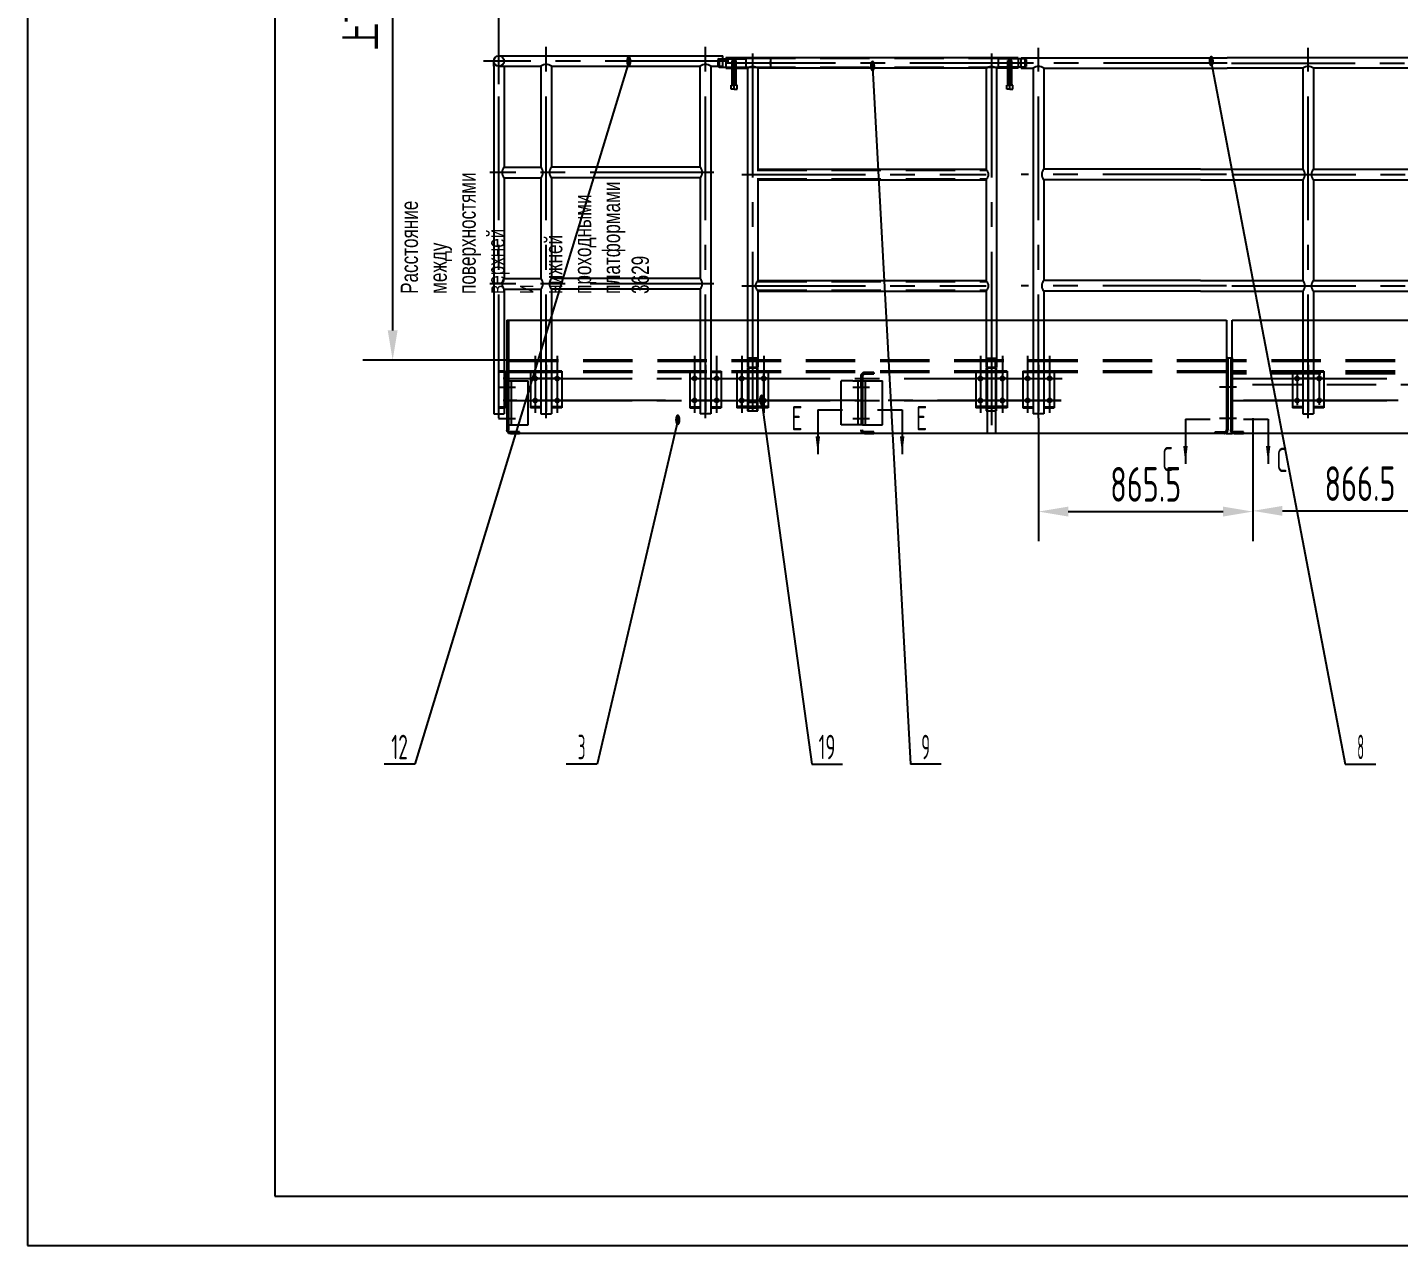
# Model space of a CAD drawing. Header units: millimetres. Extents: x 0 to 16800, y 0 to 11880.
# Drawn here: x 0 to 5542, y 0 to 4920 of the extents above; entities that cross this region are included whole.
import ezdxf
from ezdxf.enums import TextEntityAlignment as Align

# ---------------------------------------------------------------- set-up
doc = ezdxf.new("R2010")
doc.units = ezdxf.units.MM
doc.header["$LTSCALE"] = 400
doc.linetypes.add('F', pattern=[0.75, 0.5, -0.25])
doc.linetypes.add('G', pattern=[2, 1.25, -0.25, 0.25, -0.25])
for name, color, linetype in [('01', 7, 'Continuous'), ('02', 1, 'Continuous'), ('04', 2, 'F'), ('05', 4, 'G'), ('08', 1, 'Continuous'), ('11', 3, 'Continuous')]:
    doc.layers.add(name, color=color, linetype=linetype)
doc.styles.get("Standard").update_dxf_attribs({"font": 'isocp', "width": 0.707, "bigfont": 'intecad.shx'})
doc.dimstyles.new('INTE', dxfattribs={"dimscale": 40, "dimtxt": 3.5, "dimasz": 3, "dimexe": 3, "dimexo": 0, "dimgap": 1, "dimtad": 1, "dimdec": 3, "dimdsep": 46, "dimtxsty": 'Standard', "dimcen": 0, "dimclrd": 1, "dimclre": 1, "dimclrt": 3, "dimaunit": 1, "dimadec": 0, "dimazin": 0, "dimtfac": 1, "dimtmove": 0, "dimatfit": 0, "dimfxl": 0, "dimarcsym": 0})

# ---------------------------------------------------------------- blocks, each defined once
blk = doc.blocks.new('A$C3F0A0935')
at = {"layer": '01', "color": 7, "linetype": 'Continuous'}
for p, q in [((0, 0), (0, 172)), ((0, 172), (42.3, 172)), ((42.3, 172), (42.3, 0)), ((42.3, 0), (0, 0))]:
    blk.add_line(p, q, dxfattribs=at)
at = {"layer": '04'}
for p, q in [((3.2, 0), (3.2, 172)), ((39, 172), (39, 0))]:
    blk.add_line(p, q, dxfattribs=at)
blk = doc.blocks.new('A$C7D0E6285')
at = {"ltscale": 0.75}
for p, q in [((0, 162.9), (0, 13.9)), ((0, 162.9), (42.3, 162.9)), ((0, 157.9), (42.3, 157.9)), ((22, 157.9), (22, 162.9)), ((41.5, 162.9), (41.5, 157.9)), ((84.6, 162.9), (127, 162.9)), ((84.6, 157.9), (127, 157.9)), ((85.5, 162.9), (85.5, 157.9)), ((105, 157.9), (105, 162.9)), ((127, 162.9), (127, 13.9)), ((0, 18.9), (42.3, 18.9)), ((0, 13.9), (42.3, 13.9)), ((22, 13.9), (22, 18.9)), ((41.5, 18.9), (41.5, 13.9)), ((84.6, 18.9), (127, 18.9)), ((84.6, 13.9), (127, 13.9)), ((85.5, 18.9), (85.5, 13.9)), ((105, 13.9), (105, 18.9))]:
    blk.add_line(p, q, dxfattribs=at)
for centre in [(19, 132.9), (108, 132.9), (19, 43.9), (108, 43.9)]:
    blk.add_circle(centre, 8, dxfattribs=at)
at = {"layer": '04'}
for p, q in [((42.3, 162.9), (84.6, 162.9)), ((84.6, 157.9), (42.3, 157.9)), ((42.3, 18.9), (84.6, 18.9)), ((84.6, 13.9), (42.3, 13.9))]:
    blk.add_line(p, q, dxfattribs=at)
at = {"layer": '05', "color": 4, "linetype": 'G', "ltscale": 0.75}
for p, q in [((63.5, 174.8), (63.5, 0)), ((3.1, 132.9), (120.8, 132.9)), ((19, 151.7), (19, 26.1)), ((108, 152.3), (108, 24.8)), ((3.4, 43.9), (119.5, 43.9))]:
    blk.add_line(p, q, dxfattribs=at)
at = {"layer": '04'}
blk.add_blockref('A$C3F0A0935', (42.3, 1.9), dxfattribs=at)
blk = doc.blocks.new('*D104')
at = {"layer": '08', "color": 1, "lineweight": -2}
for p, q in [((1905.6, 4691.3), (1905.6, 8640.2)), ((5122.8, 8177.6), (5122.8, 8640.2)), ((5002.8, 8520.2), (2025.6, 8520.2))]:
    blk.add_line(p, q, dxfattribs=at)
at = {"layer": '08', "color": 1}
for points in [[(2025.6, 8540.2), (2025.6, 8500.2), (1905.6, 8520.2)], [(5002.8, 8540.2), (5002.8, 8500.2), (5122.8, 8520.2)]]:
    blk.add_solid(points, dxfattribs=at)
at = {"layer": 'Defpoints', "color": 0}
for p in [(1905.6, 8520.2), (5122.8, 8177.6), (1905.6, 4691.3)]:
    blk.add_point(p, dxfattribs=at)
at = {"layer": '08', "color": 3, "insert": (3514.2, 8630.2), "char_height": 140, "attachment_point": 5}
blk.add_mtext('3217.2', dxfattribs=at)
blk = doc.blocks.new('*D105')
at = {"layer": '08', "color": 1, "lineweight": -2}
for p, q in [((5185.4, 7205.5), (1356.2, 7205.5)), ((1476.2, 3696.5), (1476.2, 7085.5)), ((1955.4, 3576.5), (1356.2, 3576.5))]:
    blk.add_line(p, q, dxfattribs=at)
at = {"layer": '08', "color": 1}
for points in [[(1456.2, 7085.5), (1496.2, 7085.5), (1476.2, 7205.5)], [(1456.2, 3696.5), (1496.2, 3696.5), (1476.2, 3576.5)]]:
    blk.add_solid(points, dxfattribs=at)
at = {"layer": 'Defpoints', "color": 0}
for p in [(1476.2, 7205.5), (5185.4, 7205.5), (1955.4, 3576.5)]:
    blk.add_point(p, dxfattribs=at)
at = {"layer": '08', "color": 3, "insert": (1354.5, 5391), "char_height": 140, "attachment_point": 5, "rotation": 90}
blk.add_mtext('上下走台表面距离3629', dxfattribs=at)
blk = doc.blocks.new('A$C3DA2061B')
for p, q in [((35.4, 1530.2), (30.4, 1527.3)), ((35.4, 1496.7), (30.4, 1499.6)), ((35.4, 1530.2), (62.4, 1530.2)), ((35.4, 1496.7), (62.4, 1496.7)), ((62.4, 1534.6), (1243.4, 1534.6)), ((1270.4, 1530.2), (1243.4, 1530.2)), ((1270.4, 1496.7), (1243.4, 1496.7)), ((1270.4, 1530.2), (1275.4, 1527.3)), ((1270.4, 1496.7), (1275.4, 1499.6)), ((62.4, 1492.3), (149.3, 1492.3)), ((191.6, 1492.3), (1114.3, 1492.3)), ((1243.4, 1492.3), (1156.6, 1492.3)), ((1156.6, 1492.3), (1243.4, 1492.3)), ((1114.3, 1084.6), (191.6, 1084.6)), ((1114.3, 1042.3), (191.6, 1042.3)), ((1114.3, 634.6), (191.6, 634.6)), ((1114.3, 592.3), (191.6, 592.3)), ((153.7, 283.5), (153.7, 16.5)), ((187.2, 283.5), (187.2, 16.5)), ((1118.7, 283.5), (1118.7, 143.5)), ((1152.2, 283.5), (1152.2, 143.5)), ((1152.2, 143.5), (1118.7, 143.5)), ((153.7, 16.5), (187.2, 16.5))]:
    blk.add_line(p, q)
blk.add_circle((1063.4, 1513.5), 3)
for centre, start, end in [((170.4, 1469), 47.8524, 132.1476), ((1135.4, 1469), 47.8524, 132.1476), ((214.9, 1063.5), 137.8524, 222.1476), ((214.9, 613.5), 137.8524, 222.1476), ((1090.9, 613.5), 317.8524, 42.1476)]:
    blk.add_arc(centre, 31.5, start, end)
at = {"layer": '01', "color": 7, "linetype": 'Continuous'}
for p, q in [((30.4, 1527.3), (30.4, 1499.6)), ((35.4, 1530.2), (35.4, 1496.7)), ((62.4, 1534.6), (62.4, 1492.3)), ((1063.4, 1534.6), (1063.4, 1492.3)), ((1063.4, 1534.6), (1063.4, 1492.3)), ((1243.4, 1534.6), (1243.4, 1492.3)), ((1270.4, 1530.2), (1270.4, 1496.7)), ((1275.4, 1527.3), (1275.4, 1499.6)), ((87.4, 1495.6), (87.4, 1492.3)), ((132.4, 1495.6), (132.4, 1492.3)), ((1173.4, 1495.6), (1173.4, 1492.3)), ((1218.4, 1495.6), (1218.4, 1492.3))]:
    blk.add_line(p, q, dxfattribs=at)
at = {"layer": '01'}
for p, q in [((87.4, 1424.3), (87.4, 1496.7)), ((103.4, 1424.3), (103.4, 1496.7)), ((1202.4, 1424.3), (1202.4, 1496.7)), ((1218.4, 1424.3), (1218.4, 1496.7)), ((87.4, 1480.3), (95.4, 1480.3)), ((103.4, 1480.3), (95.4, 1480.3)), ((149.3, 1492.3), (149.3, 283.5)), ((191.6, 1492.3), (191.6, 1084.6)), ((1114.3, 1492.3), (1114.3, 1084.6)), ((1156.6, 1492.3), (1156.6, 283.5)), ((1202.4, 1480.3), (1210.4, 1480.3)), ((1218.4, 1480.3), (1210.4, 1480.3)), ((83.4, 1408.3), (83.4, 1424.3)), ((83.4, 1424.3), (95.4, 1424.3)), ((95.4, 1408.3), (83.4, 1408.3)), ((107.4, 1424.3), (95.4, 1424.3)), ((95.4, 1408.3), (107.4, 1408.3)), ((107.4, 1408.3), (107.4, 1424.3)), ((1198.4, 1408.3), (1198.4, 1424.3)), ((1198.4, 1424.3), (1210.4, 1424.3)), ((1210.4, 1408.3), (1198.4, 1408.3)), ((1222.4, 1424.3), (1210.4, 1424.3)), ((1210.4, 1408.3), (1222.4, 1408.3)), ((1222.4, 1408.3), (1222.4, 1424.3)), ((191.6, 1042.3), (191.6, 634.6)), ((1114.3, 1042.3), (1114.3, 634.6)), ((191.6, 592.3), (191.6, 283.5)), ((1114.3, 592.3), (1114.3, 283.5)), ((149.3, 283.5), (191.6, 283.5)), ((191.6, 283.5), (149.3, 283.5)), ((1114.3, 283.5), (1156.6, 283.5))]:
    blk.add_line(p, q, dxfattribs=at)
at = {"layer": '02'}
for p, q in [((89, 1480.3), (89, 1496.7)), ((101.8, 1480.3), (101.8, 1496.7)), ((1204, 1480.3), (1204, 1496.7)), ((1216.8, 1480.3), (1216.8, 1496.7))]:
    blk.add_line(p, q, dxfattribs=at)
at = {"layer": '04', "color": 2, "linetype": 'F'}
for p, q in [((62.4, 1531.4), (1243.4, 1531.4)), ((62.4, 1530.2), (142.4, 1530.2)), ((62.4, 1496.7), (142.4, 1496.7)), ((87.4, 1496.7), (87.4, 1524.3)), ((87.4, 1524.3), (95.4, 1524.3)), ((103.4, 1524.3), (95.4, 1524.3)), ((103.4, 1496.7), (103.4, 1524.3)), ((142.4, 1530.2), (142.4, 1496.7)), ((1243.4, 1530.2), (1163.4, 1530.2)), ((1163.4, 1530.2), (1163.4, 1496.7)), ((1243.4, 1496.7), (1163.4, 1496.7)), ((1202.4, 1496.7), (1202.4, 1524.3)), ((1202.4, 1524.3), (1210.4, 1524.3)), ((1218.4, 1524.3), (1210.4, 1524.3)), ((1218.4, 1496.7), (1218.4, 1524.3)), ((62.4, 1495.6), (1243.4, 1495.6)), ((1116.8, 1081.4), (189, 1081.4)), ((1116.8, 1045.6), (189, 1045.6)), ((1116.8, 631.4), (189, 631.4)), ((1116.8, 595.6), (189, 595.6)), ((153.7, 283.5), (153.7, 321.5)), ((187.2, 321.5), (153.7, 321.5)), ((187.2, 283.5), (187.2, 321.5)), ((1118.7, 321.5), (1152.2, 321.5)), ((1118.7, 283.5), (1118.7, 321.5)), ((1152.2, 283.5), (1152.2, 321.5))]:
    blk.add_line(p, q, dxfattribs=at)
at = {"layer": '05', "color": 4, "linetype": 'G'}
for p, q in [((0, 1513.5), (1243.4, 1513.5)), ((170.4, 1551.4), (170.4, 0)), ((1135.4, 1551.4), (1135.4, 127)), ((1243.4, 1534.6), (1243.4, 1492.3)), ((1179.4, 1063.5), (191.6, 1063.5)), ((1179.4, 613.5), (191.6, 613.5))]:
    blk.add_line(p, q, dxfattribs=at)
at = {"layer": '05'}
for p, q in [((95.4, 1405.1), (95.4, 1527.2)), ((1210.4, 1405.1), (1210.4, 1527.2))]:
    blk.add_line(p, q, dxfattribs=at)
blk = doc.blocks.new('A$C0BAB5668')
for p, q in [((22, 149), (0, 149)), ((0, 149), (0, 144)), ((22, 144), (0, 144)), ((28, 11), (28, 138)), ((33, 11), (33, 138)), ((0, 5), (22, 5)), ((0, 5), (0, 0)), ((0, 0), (22, 0))]:
    blk.add_line(p, q)
for centre, radius, start, end in [((22, 138), 11, 0, 90), ((22, 138), 6, 0, 90), ((22, 11), 11, 270, 0), ((22, 11), 6, 270, 0)]:
    blk.add_arc(centre, radius, start, end)
at = {"layer": '05', "color": 4, "linetype": 'G'}
for p, q in [((39.6, 119), (17.7, 119)), ((40.1, 30), (17.7, 30))]:
    blk.add_line(p, q, dxfattribs=at)
blk = doc.blocks.new('3821-9')
for p, q in [((3405.2, 1123.6), (3405.2, 974.6)), ((3405.2, 1123.6), (3447.5, 1123.6)), ((3405.2, 1118.6), (3447.5, 1118.6)), ((3427.2, 1118.6), (3427.2, 1123.6)), ((3446.7, 1123.6), (3446.7, 1118.6)), ((3489.8, 1123.6), (3532.2, 1123.6)), ((3489.8, 1118.6), (3532.2, 1118.6)), ((3490.7, 1123.6), (3490.7, 1118.6)), ((3510.2, 1118.6), (3510.2, 1123.6)), ((3532.2, 1123.6), (3532.2, 974.6)), ((3405.2, 979.6), (3447.5, 979.6)), ((3405.2, 974.6), (3447.5, 974.6)), ((3427.2, 974.6), (3427.2, 979.6)), ((3446.7, 979.6), (3446.7, 974.6)), ((3489.8, 979.6), (3532.2, 979.6)), ((3489.8, 974.6), (3532.2, 974.6)), ((3490.7, 979.6), (3490.7, 974.6)), ((3510.2, 974.6), (3510.2, 979.6))]:
    blk.add_line(p, q)
for centre in [(3424.2, 1093.6), (3513.2, 1093.6), (3424.2, 1004.6), (3513.2, 1004.6)]:
    blk.add_circle(centre, 8)
at = {"layer": '05', "color": 4, "linetype": 'G'}
for p, q in [((3424.2, 1112.4), (3424.2, 986.8)), ((3468.7, 1148.1), (3468.7, 960.7)), ((3513.2, 1113.1), (3513.2, 985.5)), ((3408.3, 1093.6), (3526, 1093.6)), ((3408.6, 1004.6), (3524.6, 1004.6))]:
    blk.add_line(p, q, dxfattribs=at)
blk = doc.blocks.new('A$C0B5E0593')
blk.add_line((41.4, 1421.6), (41.4, 1442.7))
at = {"layer": '01', "color": 7, "linetype": 'Continuous'}
for p, q in [((62.6, 1463.9), (967.4, 1463.9)), ((967.4, 1421.6), (967.4, 1463.9)), ((41.4, 1421.6), (41.4, 17.9)), ((62.6, 1421.6), (232.3, 1421.6)), ((83.7, 1421.6), (83.7, 1013.9)), ((232.3, 1421.6), (232.3, 1013.9)), ((274.6, 1421.6), (274.6, 1013.9)), ((274.6, 1421.6), (876.3, 1421.6)), ((876.3, 1013.9), (876.3, 1421.6)), ((918.6, 1421.6), (918.6, 17.9)), ((918.6, 1421.6), (918.6, 1013.9)), ((918.6, 1421.6), (967.4, 1421.6)), ((83.7, 1013.9), (232.3, 1013.9)), ((876.3, 1013.9), (274.6, 1013.9)), ((83.7, 971.6), (83.7, 563.9)), ((83.7, 971.6), (232.3, 971.6)), ((232.3, 971.6), (232.3, 563.9)), ((274.6, 971.6), (274.6, 563.9)), ((876.3, 971.6), (274.6, 971.6)), ((876.3, 971.6), (876.3, 563.9)), ((918.6, 971.6), (918.6, 17.9)), ((83.7, 563.9), (232.3, 563.9)), ((876.3, 563.9), (274.6, 563.9)), ((83.7, 521.6), (83.7, 190.7)), ((83.7, 521.6), (232.3, 521.6)), ((232.3, 521.6), (232.3, 17.9)), ((274.6, 521.6), (274.6, 17.9)), ((876.3, 521.6), (274.6, 521.6)), ((876.3, 521.6), (876.3, 17.9)), ((83.7, 185.7), (83.7, 46.7)), ((41.4, 17.9), (83.7, 17.9)), ((83.7, 41.7), (83.7, 17.9)), ((232.3, 17.9), (274.6, 17.9)), ((918.6, 17.9), (876.3, 17.9))]:
    blk.add_line(p, q, dxfattribs=at)
blk.add_circle((62.6, 1442.7), 21.2, dxfattribs=at)
for centre, start, end in [((253.4, 1398.2), 47.8524, 132.1476), ((897.4, 1398.2), 47.8524, 132.1476), ((107.1, 992.7), 137.8524, 222.1476), ((208.9, 992.7), 317.8524, 42.1476), ((297.9, 992.7), 137.8524, 222.1476), ((852.9, 992.7), 317.8524, 42.1476), ((107.1, 542.7), 137.8524, 222.1476), ((208.9, 542.7), 317.8524, 42.1476), ((297.9, 542.7), 137.8524, 222.1476), ((852.9, 542.7), 317.8524, 42.1476)]:
    blk.add_arc(centre, 31.5, start, end, dxfattribs=at)
at = {"layer": '05', "color": 4, "linetype": 'G'}
for p, q in [((62.6, 0), (62.6, 1503.5)), ((253.4, 0), (253.4, 1503.5)), ((897.4, 0), (897.4, 1503.5)), ((991.9, 1442.7), (0, 1442.7)), ((930.8, 992.7), (25.6, 992.7)), ((930.8, 542.7), (25.6, 542.7))]:
    blk.add_line(p, q, dxfattribs=at)
for name, p in [('A$C0BAB5668', (61.6, 41.7)), ('3821-9', (-2571.3, -932.9))]:
    blk.add_blockref(name, p)
at = {"xscale": -1}
blk.add_blockref('3821-9', (3722.1, -932.9), dxfattribs=at)
blk = doc.blocks.new('*D130')
at = {"layer": '08', "color": 1, "lineweight": -2}
for p, q in [((4086.9, 3341.8), (4086.9, 2844.7)), ((4952.4, 3341.8), (4952.4, 2844.7)), ((4206.9, 2964.7), (4832.4, 2964.7))]:
    blk.add_line(p, q, dxfattribs=at)
at = {"layer": '08', "color": 1}
for points in [[(4206.9, 2984.7), (4206.9, 2944.7), (4086.9, 2964.7)], [(4832.4, 2984.7), (4832.4, 2944.7), (4952.4, 2964.7)]]:
    blk.add_solid(points, dxfattribs=at)
at = {"layer": 'Defpoints', "color": 0}
for p in [(4086.9, 3341.8), (4952.4, 3341.8), (4952.4, 2964.7)]:
    blk.add_point(p, dxfattribs=at)
at = {"layer": '08', "color": 3, "insert": (4519.7, 3074.7), "char_height": 140, "attachment_point": 5}
blk.add_mtext('865.5', dxfattribs=at)
blk = doc.blocks.new('*D131')
at = {"layer": '08', "color": 1, "lineweight": -2}
for p, q in [((5818.9, 3369.6), (5818.9, 2847.6)), ((4952.4, 3315), (4952.4, 2847.6)), ((5072.4, 2967.6), (5698.9, 2967.6))]:
    blk.add_line(p, q, dxfattribs=at)
at = {"layer": '08', "color": 1}
for points in [[(5072.4, 2987.6), (5072.4, 2947.6), (4952.4, 2967.6)], [(5698.9, 2987.6), (5698.9, 2947.6), (5818.9, 2967.6)]]:
    blk.add_solid(points, dxfattribs=at)
at = {"layer": 'Defpoints', "color": 0}
for p in [(5818.9, 3369.6), (4952.4, 3315), (5818.9, 2967.6)]:
    blk.add_point(p, dxfattribs=at)
at = {"layer": '08', "color": 3, "insert": (5385.7, 3077.6), "char_height": 140, "attachment_point": 5}
blk.add_mtext('866.5', dxfattribs=at)
blk = doc.blocks.new('adfzv123456')
for p, q in [((-4166.2, 3799), (-5359.7, 3799)), ((-2532.2, 3798.8), (-2532.2, 3795.8)), ((-2532.2, 3798.8), (-2529.2, 3795.8)), ((-2532.2, 3795.8), (-2529.2, 3795.8)), ((-5260.3, 3756.7), (-5450.8, 3756.7)), ((-5408.5, 3756.7), (-5260.3, 3756.7)), ((-4812.3, 3756.7), (-5260.3, 3756.7)), ((-4295.3, 3756.7), (-4770, 3756.7)), ((-2532.2, 3759.8), (-2529.2, 3759.8)), ((-2532.2, 3756.8), (-2529.2, 3759.8)), ((-6316.3, 3349), (-6126.8, 3349)), ((-5450.8, 3349), (-5260.3, 3349)), ((-5260.3, 3349), (-4812.3, 3349)), ((-4770, 3349), (-4295.3, 3349)), ((-4301.2, 3349), (-4104.3, 3349)), ((-6316.3, 3306.7), (-6126.8, 3306.7)), ((-5450.8, 3306.7), (-5260.3, 3306.7)), ((-5260.3, 3306.7), (-4812.3, 3306.7)), ((-4770, 3306.7), (-4295.3, 3306.7)), ((-4295.3, 3306.7), (-4104.3, 3306.7)), ((-6316.3, 2899), (-6126.8, 2899)), ((-5450.8, 2899), (-5260.3, 2899)), ((-5260.3, 2899), (-4812.3, 2899)), ((-4770, 2899), (-4295.3, 2899)), ((-4295.3, 2899), (-4104.3, 2899)), ((-6316.3, 2856.7), (-6126.8, 2856.7)), ((-5450.8, 2856.7), (-5260.3, 2856.7)), ((-5260.3, 2856.7), (-4812.3, 2856.7)), ((-4770, 2856.7), (-4295.3, 2856.7)), ((-4295.3, 2856.7), (-4104.3, 2856.7)), ((-4812.3, 2361), (-4770, 2361))]:
    blk.add_line(p, q)
for centre, start, end in [((-4791.2, 3733.3), 47.8524, 132.1476), ((-4746.7, 3327.8), 137.8524, 222.1476), ((-3745.7, 3327.8), 317.8524, 42.1476), ((-4746.7, 2877.8), 137.8524, 222.1476), ((-3745.7, 2877.8), 317.8524, 42.1476)]:
    blk.add_arc(centre, 31.5, start, end)
at = {"layer": '01', "color": 7, "linetype": 'Continuous'}
for p, q in [((-7041.2, 3799), (-6209.2, 3799)), ((-7041.2, 3756.7), (-7041.2, 3799)), ((-5359.7, 3799), (-6209.2, 3799)), ((-4166.2, 3799), (-2532.2, 3798.8)), ((-2532.2, 3756.7), (-2532.2, 3798.8)), ((-2529.2, 3759.8), (-2529.2, 3795.8)), ((-7041.2, 3756.7), (-6992.3, 3756.7)), ((-6992.3, 3756.7), (-6992.3, 2361)), ((-6950, 3756.7), (-6950, 3349)), ((-6950, 3756.7), (-6316.3, 3756.7)), ((-6316.3, 3756.7), (-6209.2, 3756.7)), ((-6084.5, 3756.7), (-6208.7, 3756.7)), ((-5902.3, 3756.7), (-6084.5, 3756.7)), ((-5902.3, 3756.7), (-5902.3, 3349)), ((-5860, 3756.7), (-5860, 3349)), ((-5450.8, 3756.7), (-5860, 3756.7)), ((-4295.3, 3756.7), (-4104.3, 3756.7)), ((-4104.3, 3756.7), (-3722.3, 3756.7)), ((-3722.3, 3756.7), (-3722.3, 3349)), ((-3680, 3756.7), (-3680, 3349)), ((-3680, 3756.7), (-2632.3, 3756.7)), ((-2632.3, 3756.7), (-2632.3, 3349)), ((-2590, 3756.7), (-2590, 2361)), ((-2590, 3756.7), (-2532.2, 3756.7)), ((-6316.3, 3349), (-6950, 3349)), ((-6126.8, 3349), (-5902.3, 3349)), ((-5860, 3349), (-5450.8, 3349)), ((-3722.3, 3349), (-4104.3, 3349)), ((-2632.3, 3349), (-3680, 3349)), ((-6950, 3306.7), (-6950, 2899)), ((-6316.3, 3306.7), (-6950, 3306.7)), ((-6126.8, 3306.7), (-5902.3, 3306.7)), ((-5902.3, 3306.7), (-5902.3, 2899)), ((-5860, 3306.7), (-5860, 2899)), ((-5860, 3306.7), (-5450.8, 3306.7)), ((-3722.3, 3306.7), (-4104.3, 3306.7)), ((-3722.3, 3306.7), (-3722.3, 2899)), ((-3680, 3306.7), (-3680, 2899)), ((-2632.3, 3306.7), (-3680, 3306.7)), ((-2632.3, 3306.7), (-2632.3, 2899)), ((-6316.3, 2899), (-6950, 2899)), ((-6126.8, 2899), (-5902.3, 2899)), ((-5860, 2899), (-5450.8, 2899)), ((-3722.3, 2899), (-4104.3, 2899)), ((-2632.3, 2899), (-3680, 2899)), ((-6950, 2856.7), (-6950, 2361)), ((-6316.3, 2856.7), (-6950, 2856.7)), ((-6126.8, 2856.7), (-5902.3, 2856.7)), ((-5902.3, 2856.7), (-5902.3, 2361)), ((-5860, 2856.7), (-5860, 2361)), ((-5860, 2856.7), (-5450.8, 2856.7)), ((-3722.3, 2856.7), (-4104.3, 2856.7)), ((-3722.3, 2856.7), (-3722.3, 2361)), ((-3680, 2856.7), (-3680, 2361)), ((-2632.3, 2856.7), (-3680, 2856.7)), ((-2632.3, 2856.7), (-2632.3, 2361)), ((-6950, 2361), (-6992.3, 2361)), ((-5902.3, 2361), (-5860, 2361)), ((-3680, 2361), (-3722.3, 2361)), ((-2590, 2361), (-2632.3, 2361))]:
    blk.add_line(p, q, dxfattribs=at)
at = {"layer": '01'}
for p, q in [((-4812.3, 3756.7), (-4812.3, 3349)), ((-4770, 3756.7), (-4770, 3349)), ((-4812.3, 3306.7), (-4812.3, 2899)), ((-4770, 3306.7), (-4770, 2899)), ((-4812.3, 2856.7), (-4812.3, 2361)), ((-4770, 2856.7), (-4770, 2361))]:
    blk.add_line(p, q, dxfattribs=at)
at = {"layer": '01', "color": 7, "linetype": 'Continuous'}
for centre, start, end in [((-6971.2, 3733.3), 47.8524, 132.1476), ((-5881.2, 3733.3), 47.8524, 132.1476), ((-3701.2, 3733.3), 47.8524, 132.1476), ((-2611.2, 3733.3), 47.8524, 132.1476), ((-6926.7, 3327.8), 137.8524, 222.1476), ((-5925.7, 3327.8), 317.8524, 42.1476), ((-5836.7, 3327.8), 137.8524, 222.1476), ((-4835.7, 3327.8), 317.8524, 42.1476), ((-3656.7, 3327.8), 137.8524, 222.1476), ((-2655.7, 3327.8), 317.8524, 42.1476), ((-6926.7, 2877.8), 137.8524, 222.1476), ((-5925.7, 2877.8), 317.8524, 42.1476), ((-5836.7, 2877.8), 137.8524, 222.1476), ((-4835.7, 2877.8), 317.8524, 42.1476), ((-3656.7, 2877.8), 137.8524, 222.1476), ((-2655.7, 2877.8), 317.8524, 42.1476)]:
    blk.add_arc(centre, 31.5, start, end, dxfattribs=at)
at = {"layer": '05', "color": 4, "linetype": 'G'}
for p, q in [((-6971.2, 2343.1), (-6971.2, 3838.6)), ((-5881.2, 2343.1), (-5881.2, 3838.6)), ((-3701.2, 2343.1), (-3701.2, 3838.6)), ((-2611.2, 2343.1), (-2611.2, 3838.6)), ((-6209.2, 3777.8), (-7064.2, 3777.8)), ((-6191.7, 3777.8), (-5336.6, 3777.8)), ((-4103.8, 3777.8), (-5347.2, 3777.8)), ((-4791.2, 3815.7), (-4791.2, 2338.2)), ((-2527.2, 3777.8), (-4153.2, 3777.8)), ((-6211.7, 3327.8), (-7041.2, 3327.8)), ((-6189.2, 3327.8), (-5359.7, 3327.8)), ((-5359.7, 3327.8), (-4295.3, 3327.8)), ((-2548.5, 3327.8), (-4247.4, 3327.8)), ((-6211.7, 2877.8), (-7041.2, 2877.8)), ((-6189.2, 2877.8), (-5359.7, 2877.8)), ((-5359.7, 2877.8), (-4295.3, 2877.8)), ((-2548.4, 2877.8), (-4255.1, 2877.8))]:
    blk.add_line(p, q, dxfattribs=at)
for p in [(-10439.9, 1410.2), (-7169.9, 1410.2), (-6079.9, 1410.2)]:
    blk.add_blockref('3821-9', p)
at = {"xscale": -1}
for p in [(-2412.5, 1410.2), (-1322.5, 1410.2)]:
    blk.add_blockref('3821-9', p, dxfattribs=at)
blk = doc.blocks.new('A$C06BA7ADF')
at = {"ltscale": 1.25}
for p, q in [((45, 457), (45, 14)), ((51, 457), (45, 457)), ((51, 457), (51, 14))]:
    blk.add_line(p, q, dxfattribs=at)
blk.add_arc((37, 14), 14, 304.8499, 0, dxfattribs=at)
at = {"layer": '04', "color": 2, "linetype": 'F', "ltscale": 1.25}
for p, q in [((51, 197.5), (45, 197.5)), ((51, 176.5), (45, 176.5)), ((51, 70.5), (45, 70.5)), ((0, 0), (0, 6)), ((0, 6), (37, 6)), ((37, 0), (0, 0)), ((51, 49.5), (45, 49.5))]:
    blk.add_line(p, q, dxfattribs=at)
for radius, end in [(8, 0), (14, 304.8499)]:
    blk.add_arc((37, 14), radius, 270, end, dxfattribs=at)
at = {"layer": '05', "color": 4, "linetype": 'G', "ltscale": 1.25}
for p, q in [((85.1, 187), (16.6, 187)), ((85.1, 60), (16.6, 60))]:
    blk.add_line(p, q, dxfattribs=at)
blk = doc.blocks.new('112')
at = {"ltscale": 1.25}
for p, q in [((3082.8, 1340.8), (3082.8, 1049.8)), ((3088.8, 1340.8), (3082.8, 1340.8)), ((3088.8, 1340.8), (3088.8, 1049.8))]:
    blk.add_line(p, q, dxfattribs=at)
blk.add_arc((3074.8, 1049.8), 14, 304.8499, 0, dxfattribs=at)
at = {"layer": '04', "color": 2, "linetype": 'F', "ltscale": 1.25}
for p, q in [((3088.8, 1233.3), (3082.8, 1233.3)), ((3088.8, 1212.3), (3082.8, 1212.3)), ((3088.8, 1106.3), (3082.8, 1106.3)), ((3088.8, 1085.3), (3082.8, 1085.3)), ((3037.8, 1035.8), (3037.8, 1041.8)), ((3037.8, 1041.8), (3074.8, 1041.8)), ((3074.8, 1035.8), (3037.8, 1035.8))]:
    blk.add_line(p, q, dxfattribs=at)
for radius, end in [(8, 0), (14, 304.8499)]:
    blk.add_arc((3074.8, 1049.8), radius, 270, end, dxfattribs=at)
blk = doc.blocks.new('A$C3BD31D53')
for p, q in [((37, 246), (0, 246)), ((37, 246), (0, 246)), ((0, 246), (0, 240)), ((0, 240), (37, 240)), ((45, 232), (45, 14)), ((51, 232), (51, 14)), ((0, 6), (37, 6)), ((0, 0), (0, 6)), ((37, 0), (0, 0))]:
    blk.add_line(p, q)
for centre, radius, start, end in [((37, 232), 14, 0, 90), ((37, 232), 8, 0, 90), ((37, 14), 8, 270, 0), ((37, 14), 14, 270, 0)]:
    blk.add_arc(centre, radius, start, end)
at = {"layer": '04', "color": 2, "linetype": 'F'}
for p, q in [((51, 197.5), (45, 197.5)), ((51, 176.5), (45, 176.5)), ((51, 70.5), (45, 70.5)), ((51, 49.5), (45, 49.5))]:
    blk.add_line(p, q, dxfattribs=at)
at = {"layer": '05', "color": 4, "linetype": 'G'}
for p, q in [((85.1, 187), (16.6, 187)), ((85.1, 60), (16.6, 60))]:
    blk.add_line(p, q, dxfattribs=at)
blk = doc.blocks.new('adsf897qe4561adf')
for p, q in [((-3981.1, 2649.7), (-1079.1, 2649.7)), ((-3981.1, 2192.7), (-3981.1, 2649.7)), ((-1079.1, 2649.7), (-1079.1, 2192.7)), ((-1079.1, 2192.7), (-3981.1, 2192.7))]:
    blk.add_line(p, q)
for centre in [(-3873.1, 2414.7), (-3784.1, 2414.7), (-3228.6, 2414.7), (-3139.6, 2414.7), (-3038.1, 2414.7), (-2949.1, 2414.7), (-2073.1, 2414.7), (-1984.1, 2414.7), (-1882.6, 2414.7), (-1793.6, 2414.7), (-3873.1, 2325.7), (-3784.1, 2325.7), (-3228.6, 2325.7), (-3139.6, 2325.7), (-3038.1, 2325.7), (-2949.1, 2325.7), (-2073.1, 2325.7), (-1984.1, 2325.7), (-1882.6, 2325.7), (-1793.6, 2325.7)]:
    blk.add_circle(centre, 8)
at = {"layer": '04', "color": 2, "linetype": 'F'}
for p, q in [((-1079.1, 2488.7), (-3981.1, 2488.7)), ((-1079.1, 2483.7), (-3981.1, 2483.7)), ((-1079.1, 2443.7), (-3981.1, 2443.7)), ((-1079.1, 2438.7), (-3981.1, 2438.7)), ((-2504.6, 2438.7), (-2541.6, 2438.7)), ((-2504.6, 2432.7), (-2504.6, 2438.7)), ((-3981.1, 2404.7), (-3901.1, 2404.7)), ((-3969.1, 2226.7), (-3969.1, 2404.7)), ((-3901.1, 2226.7), (-3901.1, 2404.7)), ((-2635.6, 2226.7), (-2635.6, 2404.7)), ((-2589.7, 2404.7), (-2635.6, 2404.7)), ((-2589.7, 2404.7), (-2555.6, 2404.7)), ((-2567.6, 2383.8), (-2567.6, 2404.7)), ((-2567.6, 2226.7), (-2567.6, 2383.8)), ((-2555.6, 2383.9), (-2555.6, 2424.7)), ((-2549.6, 2384.6), (-2549.6, 2424.7)), ((-2549.6, 2404.7), (-2469.6, 2404.7)), ((-2541.6, 2432.7), (-2504.6, 2432.7)), ((-2537.6, 2386.5), (-2537.6, 2404.7)), ((-2537.6, 2226.7), (-2537.6, 2386.5)), ((-2469.6, 2226.7), (-2469.6, 2404.7)), ((-3981.1, 2226.7), (-3901.1, 2226.7)), ((-2555.6, 2226.7), (-2635.6, 2226.7)), ((-2549.6, 2226.7), (-2469.6, 2226.7))]:
    blk.add_line(p, q, dxfattribs=at)
for radius in [14, 8]:
    blk.add_arc((-2541.6, 2424.7), radius, 90, 180, dxfattribs=at)
at = {"layer": '05', "color": 4, "linetype": 'G'}
for p, q in [((-3873.1, 2506.4), (-3873.1, 2275.5)), ((-3784.1, 2506.4), (-3784.1, 2275.5)), ((-3228.6, 2506.4), (-3228.6, 2275.5)), ((-3139.6, 2506.4), (-3139.6, 2275.5)), ((-3038.1, 2506.4), (-3038.1, 2275.5)), ((-2949.1, 2506.4), (-2949.1, 2275.5)), ((-2073.1, 2506.4), (-2073.1, 2275.5)), ((-1984.1, 2506.4), (-1984.1, 2275.5)), ((-1882.6, 2506.4), (-1882.6, 2275.5)), ((-1793.6, 2506.4), (-1793.6, 2275.5)), ((-3981.1, 2414.7), (-1742.8, 2414.7)), ((-1039, 2379.7), (-1107.5, 2379.7)), ((-1746.8, 2325.7), (-3981.1, 2325.7)), ((-3981.1, 2325.7), (-1746.8, 2325.7)), ((-1039, 2252.7), (-1107.5, 2252.7))]:
    blk.add_line(p, q, dxfattribs=at)
at = {"layer": '01', "xscale": -1}
blk.add_blockref('A$C06BA7ADF', (-3936.1, 2192.7), dxfattribs=at)
at = {"layer": '01'}
blk.add_blockref('112', (-4161.9, 1156.9), dxfattribs=at)
at = {"layer": '04', "color": 2, "linetype": 'F', "xscale": -1}
blk.add_blockref('A$C3BD31D53', (-2504.6, 2192.7), dxfattribs=at)
blk = doc.blocks.new('adfv')
at = {"ltscale": 1.25}
for p, q in [((-4359.1, 637.6), (-4359.1, 1094.6)), ((-4359.1, 1094.6), (-701.1, 1094.6)), ((-701.1, 1094.6), (-701.1, 637.6)), ((-701.1, 637.6), (-4359.1, 637.6))]:
    blk.add_line(p, q, dxfattribs=at)
for centre in [(-4096.6, 859.6), (-4007.6, 859.6), (-3006.6, 859.6), (-2917.6, 859.6), (-1916.6, 859.6), (-1827.6, 859.6), (-826.6, 859.6), (-737.6, 859.6), (-4096.6, 770.6), (-4007.6, 770.6), (-3006.6, 770.6), (-2917.6, 770.6), (-1916.6, 770.6), (-1827.6, 770.6), (-826.6, 770.6), (-737.6, 770.6)]:
    blk.add_circle(centre, 8)
at = {"layer": '05', "color": 4, "linetype": 'G'}
for p, q in [((-4052.1, 914.1), (-4052.1, 726.7)), ((-2962.1, 914.1), (-2962.1, 726.7)), ((-1872.1, 914.1), (-1872.1, 726.7)), ((-782.1, 914.1), (-782.1, 726.7)), ((-3991.7, 859.6), (-4109.4, 859.6)), ((-4096.6, 879), (-4096.6, 751.4)), ((-4007.6, 878.4), (-4007.6, 752.8)), ((-2901.7, 859.6), (-3019.4, 859.6)), ((-3006.6, 879), (-3006.6, 751.4)), ((-2917.6, 878.4), (-2917.6, 752.8)), ((-1932.5, 859.6), (-1814.8, 859.6)), ((-1916.6, 878.4), (-1916.6, 752.8)), ((-1827.6, 879), (-1827.6, 751.4)), ((-842.5, 859.6), (-724.8, 859.6)), ((-826.6, 878.4), (-826.6, 752.8)), ((-737.6, 879), (-737.6, 751.4)), ((-3992.1, 770.6), (-4108.1, 770.6)), ((-2902.1, 770.6), (-3018.1, 770.6)), ((-1932.2, 770.6), (-1816.2, 770.6)), ((-842.2, 770.6), (-726.2, 770.6))]:
    blk.add_line(p, q, dxfattribs=at)
at = {"layer": '05', "color": 4, "linetype": 'G', "ltscale": 1.25}
for p, q in [((-4359.1, 859.6), (-688.2, 859.6)), ((-688.2, 770.6), (-4359.1, 770.6)), ((-4359.1, 770.6), (-688.2, 770.6))]:
    blk.add_line(p, q, dxfattribs=at)
blk = doc.blocks.new('adf789qe123fdasf')
at = {"layer": '04', "color": 2, "linetype": 'F'}
for p, q in [((10326, 870.6), (6668, 870.6)), ((10326, 865.6), (6668, 865.6)), ((10326, 825.6), (6668, 825.6)), ((10326, 820.6), (6668, 820.6)), ((10326, 814.6), (6668, 814.6)), ((7782, 608.6), (7782, 786.6)), ((7828, 786.6), (7782, 786.6)), ((7828, 786.6), (7862, 786.6)), ((7850, 765.7), (7850, 786.6)), ((7868, 786.6), (7948, 786.6)), ((7880, 768.5), (7880, 786.6)), ((7948, 608.6), (7948, 786.6)), ((9001, 608.6), (9001, 786.6)), ((9047, 786.6), (9001, 786.6)), ((9047, 786.6), (9081, 786.6)), ((9069, 765.7), (9069, 786.6)), ((9087, 786.6), (9167, 786.6)), ((9099, 768.5), (9099, 786.6)), ((9167, 608.6), (9167, 786.6)), ((7850, 770.6), (6668, 770.6)), ((7850, 608.6), (7850, 765.7)), ((9069, 770.6), (7880, 770.6)), ((7880, 608.6), (7880, 768.5)), ((9069, 608.6), (9069, 765.7)), ((10326, 770.6), (9099, 770.6)), ((9099, 608.6), (9099, 768.5)), ((7862, 608.6), (7782, 608.6)), ((7868, 608.6), (7948, 608.6)), ((9081, 608.6), (9001, 608.6)), ((9087, 608.6), (9167, 608.6))]:
    blk.add_line(p, q, dxfattribs=at)
at = {"layer": '05', "color": 4, "linetype": 'G'}
for p, q in [((7827.9, 761.6), (7896.4, 761.6)), ((7827.9, 634.6), (7896.4, 634.6))]:
    blk.add_line(p, q, dxfattribs=at)
at = {"layer": '01'}
for name, p in [('adfv', (11027.2, -63)), ('112', (7243.3, -461.2))]:
    blk.add_blockref(name, p, dxfattribs=at)
at = {"layer": '01', "xscale": -1}
blk.add_blockref('112', (9750.8, -461.2), dxfattribs=at)
at = {"layer": '04', "color": 2, "linetype": 'F', "xscale": -1}
for p in [(7913, 574.6), (9132, 574.6)]:
    blk.add_blockref('A$C3BD31D53', p, dxfattribs=at)
blk = doc.blocks.new('*U149')
at = {"layer": '01'}
for points in [[(25, 292), (25, 5)], [(25, 5), (415, 5)]]:
    blk.add_lwpolyline(points, dxfattribs=at)
at = {"layer": '02'}
for points in [[(0, 297), (0, 0)], [(0, 0), (420, 0)]]:
    blk.add_lwpolyline(points, dxfattribs=at)

msp = doc.modelspace()

# ---------------------------------------------------------------- linework, layer by layer
at = {"layer": '01'}
for p, q in [((4851.4292, 3585.4994), (4863.4292, 3585.4994)), ((3194.5321, 3376.2018), (3294.5321, 3376.2018)), ((3435.3949, 3376.2018), (3535.3949, 3376.2018)), ((4680.3868, 3337.9018), (4780.3868, 3337.9018)), ((4914.5912, 3337.9018), (5014.5912, 3337.9018)), ((4845.4292, 3280.4994), (4869.4292, 3280.4994))]:
    msp.add_line(p, q, dxfattribs=at)
at = {"layer": '02'}
for p, q in [((2430.4292, 4780.8249), (1566.0585, 1944.245)), ((4784.6734, 4781.4504), (5326.393, 1944.245)), ((3415.6839, 4761.8197), (3568.4304, 1944.245)), ((2967.463, 3412.7647), (3169.6479, 1944.245)), ((2628.434, 3332.6), (2302.0572, 1944.245)), ((3194.5321, 3376.2018), (3194.5321, 3196.2018)), ((3535.3949, 3376.2018), (3535.3949, 3196.2018)), ((4680.3868, 3337.9018), (4680.3868, 3157.9018)), ((5014.5912, 3337.9018), (5014.5912, 3157.9018)), ((1566.0585, 1944.245), (1442.0585, 1944.245)), ((2302.0572, 1944.245), (2178.0572, 1944.245)), ((3169.6479, 1944.245), (3293.6479, 1944.245)), ((3692.4304, 1944.245), (3568.4304, 1944.245)), ((5326.393, 1944.245), (5450.393, 1944.245))]:
    msp.add_line(p, q, dxfattribs=at)
for points in [[(3194.5321, 3196.2018, 0, 18, 0), (3194.5321, 3268.2018, 0, 0, 0)], [(3535.3949, 3196.2018, 0, 18, 0), (3535.3949, 3268.2018, 0, 0, 0)], [(4680.3868, 3157.9018, 0, 18, 0), (4680.3868, 3229.9018, 0, 0, 0)], [(5014.5912, 3157.9018, 0, 18, 0), (5014.5912, 3229.9018, 0, 0, 0)]]:
    msp.add_lwpolyline(points, format="xyseb", dxfattribs=at)

# ---------------------------------------------------------------- block references
at = {"layer": '01', "xscale": 40, "yscale": 40, "zscale": 40}
msp.add_blockref('*U149', (0, 0), dxfattribs=at)
at = {"layer": '01'}
for name, p in [('A$C0B5E0593', (1843.0119, 3341.769)), ('adfzv123456', (11057.6192, 998.6841)), ('adsf897qe4561adf', (5925.0533, 1087.8489)), ('adf789qe123fdasf', (-1798.5966, 2705.9108))]:
    msp.add_blockref(name, p, dxfattribs=at)
at = {"layer": '01', "color": 7, "linetype": 'Continuous', "xscale": -1}
msp.add_blockref('A$C3DA2061B', (4066.3546, 3263.0162), dxfattribs=at)
at = {"layer": '01', "xscale": -1}
for p in [(2994.4292, 3369.6012), (3959.4292, 3369.6012)]:
    msp.add_blockref('A$C7D0E6285', p, dxfattribs=at)

# ---------------------------------------------------------------- texts
at = {"layer": '01', "insert": (1508.3573, 3844.0634), "char_height": 70, "width": 4.644402, "attachment_point": 1, "rotation": 90}
msp.add_mtext('{\\fArial|b0|i0|c204|p34;\\C3;Расстояние между поверхностями верхней и нижней проходными платформами 3629}', dxfattribs=at)
at = {"layer": '02', "width": 0.605172}
for p, p2 in [((2418.4292, 4760.8249), (2442.4292, 4760.8249)), ((3403.6839, 4741.8197), (3427.6839, 4741.8197)), ((4772.6734, 4761.4504), (4796.6734, 4761.4504)), ((2955.463, 3392.7647), (2979.463, 3392.7647)), ((2616.434, 3312.6), (2640.434, 3312.6))]:
    msp.add_text('\\M+5A1F1', height=40, dxfattribs=at).set_placement(p, p2, align=Align.FIT)
at = {"layer": '11', "width": 0.707}
for s, p in [('E', (3087.7641, 3263.4694)), ('E', (3591.5798, 3263.4694)), ('C', (4585.1899, 3098.482)), ('C', (5047.912, 3094.9383))]:
    msp.add_text(s, height=98, dxfattribs=at).set_placement(p, align=Align.BOTTOM_LEFT)
at = {"layer": '11'}
for s, height, width, p, p2 in [('12', 98.99495, 0.611465, (1470.4615, 1964.245), (1537.6555, 1964.245)), ('3', 98.9949, 0.527686, (2224.6098, 1964.245), (2255.5046, 1964.245)), ('19', 98.99495, 0.612447, (3197.6473, 1964.245), (3265.6486, 1964.245)), ('9', 98.9949, 0.579528, (3612.5998, 1964.245), (3648.2609, 1964.245)), ('8', 98.9949, 0.514182, (5374.3951, 1964.245), (5402.3909, 1964.245))]:
    msp.add_text(s, height=height, dxfattribs=dict(at, width=width)).set_placement(p, p2, align=Align.FIT)

# ---------------------------------------------------------------- dimensions: what is measured, and where the dimension line sits
at = {"layer": '08'}
for base, p1, p2, picture, middle in [((1905.5792, 8520.2077), (5122.7792, 8177.5584), (1905.5792, 4691.3054), '*D104', (3514.1792, 8630.2215)), ((4952.4292, 2964.6625), (4086.9292, 3341.769), (4952.4292, 3341.769), '*D130', (4519.6792, 3074.6625)), ((5818.9292, 2967.6168), (4952.4292, 3314.9702), (5818.9292, 3369.6012), '*D131', (5385.6792, 3077.6168))]:
    dim = msp.add_linear_dim(base=base, p1=p1, p2=p2, dimstyle='INTE', dxfattribs=at)
    dim.commit()
    dim.dimension.update_dxf_attribs({"geometry": picture, "text_midpoint": middle})
dim = msp.add_linear_dim(base=(1476.1911, 7205.4994), p1=(1955.4292, 3576.4994), p2=(5185.4292, 7205.4994), angle=90, text='\\M+5C9CF\\M+5CFC2\\M+5D7DF\\M+5CCA8\\M+5B1ED\\M+5C3E6\\M+5BEE0\\M+5C0EB<>', dimstyle='INTE', dxfattribs=at)
dim.commit()
dim.dimension.update_dxf_attribs({"geometry": '*D105', "text_midpoint": (1354.5244, 5390.9994)})

doc.saveas('drawing.dxf')
